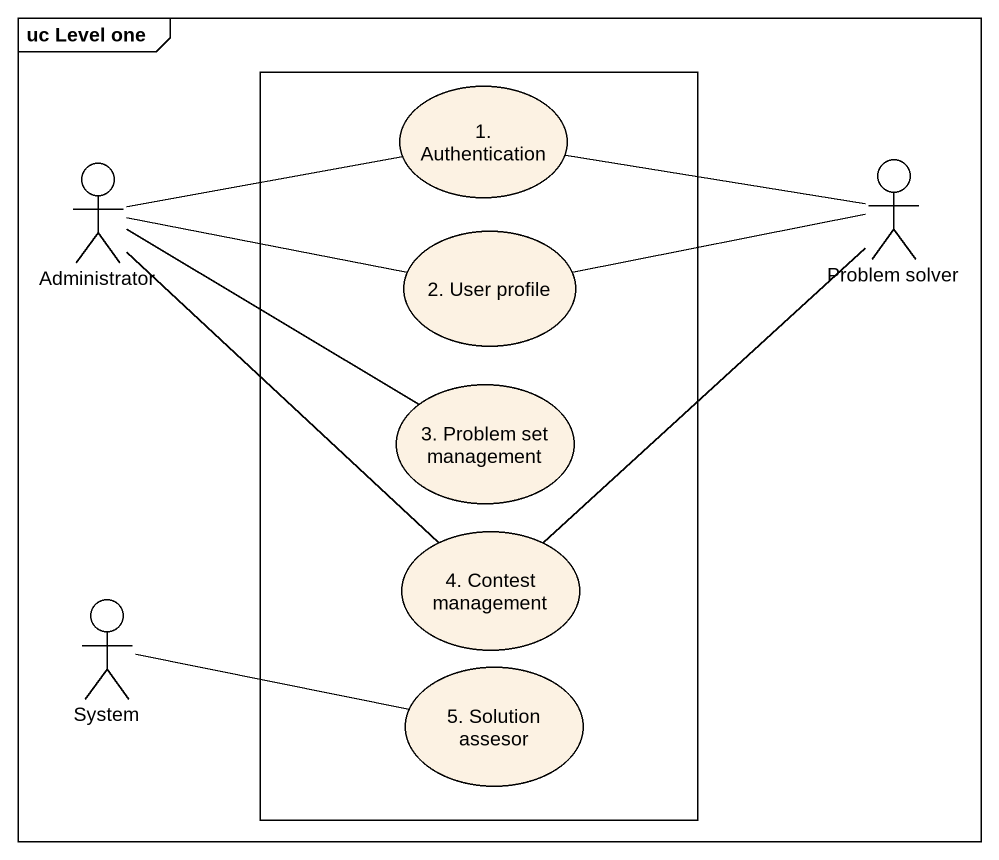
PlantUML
@startuml
mainframe uc Level one
rectangle " " as rectangle1 {
  usecase "1. Authentication" as u1_Authentication
  usecase "2. User profile" as u2_User_profile
  usecase "3. Problem set management" as u3_Problem_set_management
  usecase "4. Contest management" as u4_Contest_management
  usecase "5. Solution assesor" as u5_Solution_assesor
}
actor Administrator
actor "Problem solver" as Problem_solver
actor System
Administrator -right- u1_Authentication
Administrator -right- u2_User_profile
Administrator -right- u3_Problem_set_management
Administrator -- u4_Contest_management
Problem_solver -left- u1_Authentication
Problem_solver -left- u2_User_profile
Problem_solver -- u4_Contest_management
System -right- u5_Solution_assesor
@enduml
